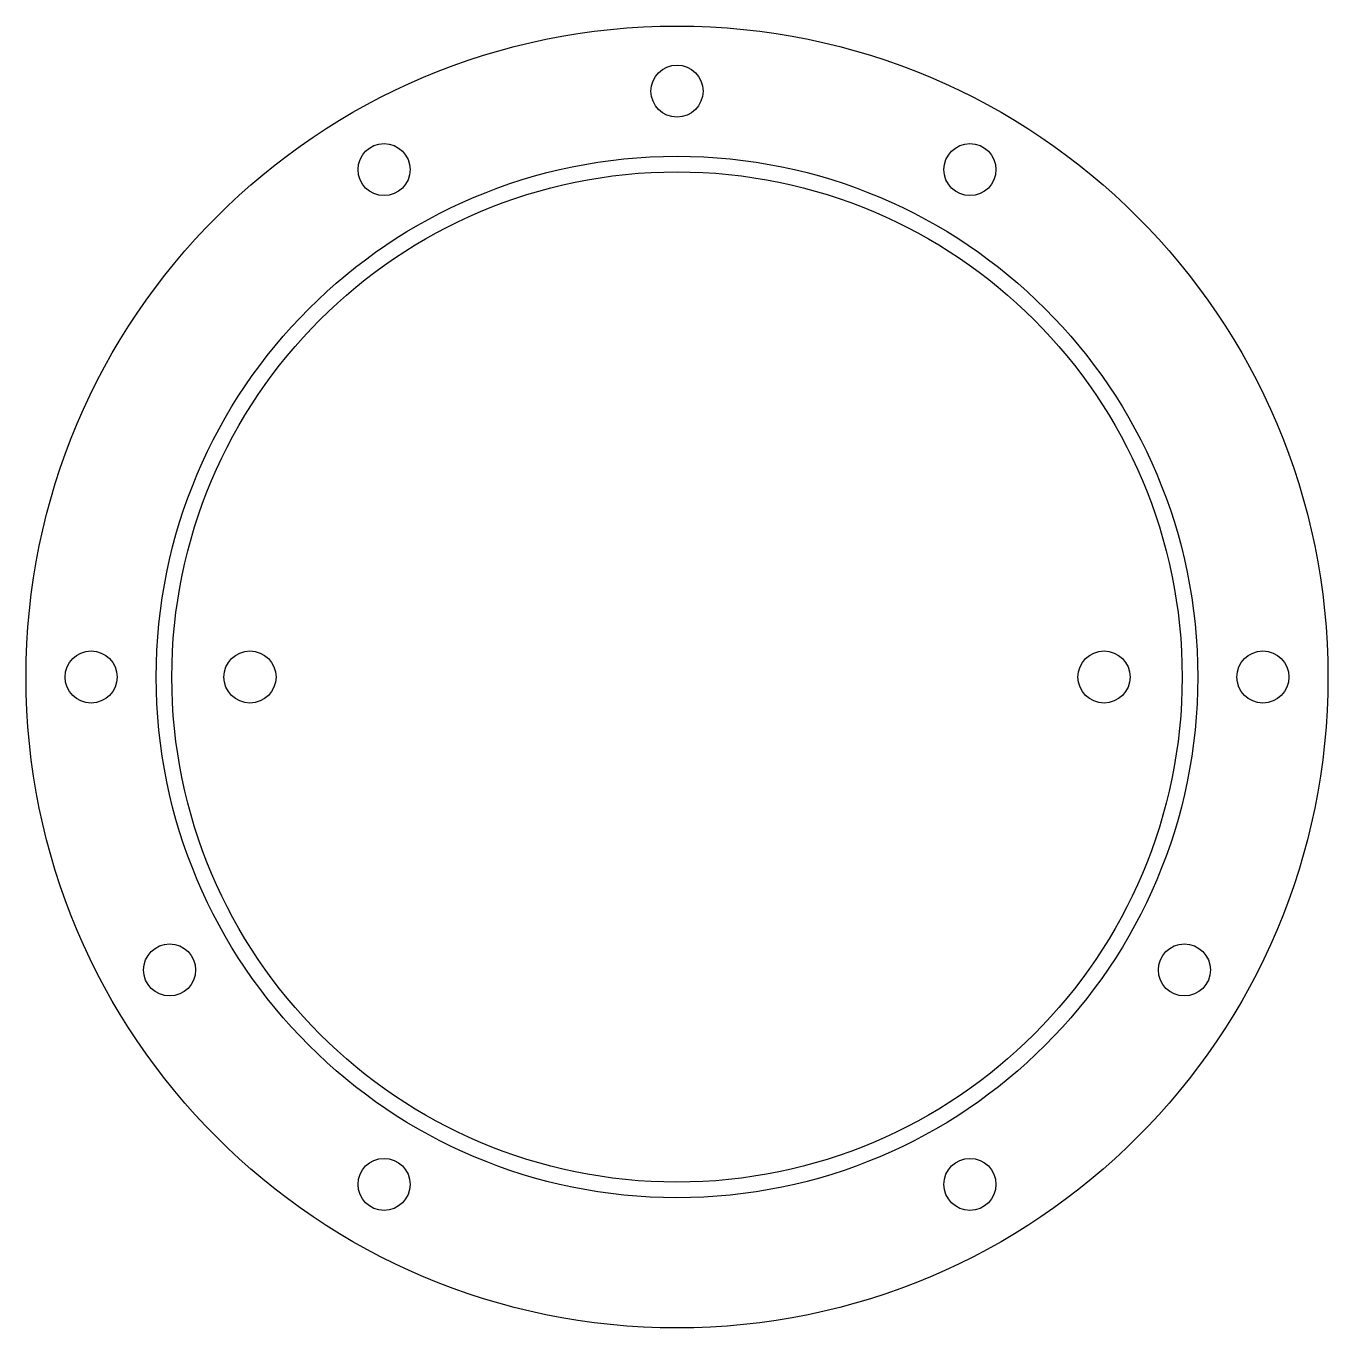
# Model space of a CAD drawing. Header units: millimetres. Extents: x -125 to 125, y -125 to 125.
import ezdxf

# ---------------------------------------------------------------- set-up
doc = ezdxf.new("R2010")
doc.units = ezdxf.units.MM
doc.layers.add('Shape', color=7, linetype='CONTINUOUS')

msp = doc.modelspace()

# ---------------------------------------------------------------- linework, layer by layer
at = {"layer": 'Shape'}
for p, q in [((5, 112.5), (5, 112.5, 6)), ((5, 112.5), (5, 112.5, 6)), ((-51.25, 97.4279), (-51.25, 97.4279, 6)), ((-51.25, 97.4279), (-51.25, 97.4279, 6)), ((61.25, 97.4279), (61.25, 97.4279, 6)), ((61.25, 97.4279), (61.25, 97.4279, 6)), ((-107.5, 0), (-107.5, 0, 6)), ((-107.5, 0), (-107.5, 0, 6)), ((-77, 0), (-77, 0, 6)), ((-77, 0), (-77, 0, 6)), ((87, 0), (87, 0, 6)), ((87, 0), (87, 0, 6)), ((97, 0, 3), (97, 0, 6)), ((97, 0, 3), (97, 0, 6)), ((100, 0, 3), (100, 0, 6)), ((100, 0, 3), (100, 0, 6)), ((117.5, 0), (117.5, 0, 6)), ((117.5, 0), (117.5, 0, 6)), ((125, 0), (125, 0, 6)), ((125, 0), (125, 0, 6)), ((-92.4279, -56.25), (-92.4279, -56.25, 6)), ((-92.4279, -56.25), (-92.4279, -56.25, 6)), ((102.428, -56.25), (102.428, -56.25, 6)), ((102.428, -56.25), (102.428, -56.25, 6)), ((-51.25, -97.4279), (-51.25, -97.4279, 6)), ((-51.25, -97.4279), (-51.25, -97.4279, 6)), ((61.25, -97.4279), (61.25, -97.4279, 6)), ((61.25, -97.4279), (61.25, -97.4279, 6))]:
    msp.add_line(p, q, dxfattribs=at)
for centre, radius in [((0, 0), 125), ((0, 0), 125), ((0, 0), 125), ((0, 0), 125), ((0, 112.5), 5), ((0, 112.5), 5), ((0, 112.5), 5), ((0, 112.5), 5), ((0, 0), 100), ((0, 0), 100), ((0, 0), 100), ((0, 0), 100), ((-56.25, 97.4279), 5), ((-56.25, 97.4279), 5), ((-56.25, 97.4279), 5), ((-56.25, 97.4279), 5), ((56.25, 97.4279), 5), ((56.25, 97.4279), 5), ((56.25, 97.4279), 5), ((56.25, 97.4279), 5), ((0, 0), 97), ((0, 0), 97), ((0, 0), 97), ((0, 0), 97), ((-112.5, 0), 5), ((-112.5, 0), 5), ((-112.5, 0), 5), ((-112.5, 0), 5), ((-82, 0), 5), ((-82, 0), 5), ((-82, 0), 5), ((-82, 0), 5), ((82, 0), 5), ((82, 0), 5), ((82, 0), 5), ((82, 0), 5), ((112.5, 0), 5), ((112.5, 0), 5), ((112.5, 0), 5), ((112.5, 0), 5), ((-97.4279, -56.25), 5), ((-97.4279, -56.25), 5), ((-97.4279, -56.25), 5), ((-97.4279, -56.25), 5), ((97.4279, -56.25), 5), ((97.4279, -56.25), 5), ((97.4279, -56.25), 5), ((97.4279, -56.25), 5), ((-56.25, -97.4279), 5), ((-56.25, -97.4279), 5), ((-56.25, -97.4279), 5), ((-56.25, -97.4279), 5), ((56.25, -97.4279), 5), ((56.25, -97.4279), 5), ((56.25, -97.4279), 5), ((56.25, -97.4279), 5)]:
    msp.add_circle(centre, radius, dxfattribs=at)

doc.saveas('drawing.dxf')
